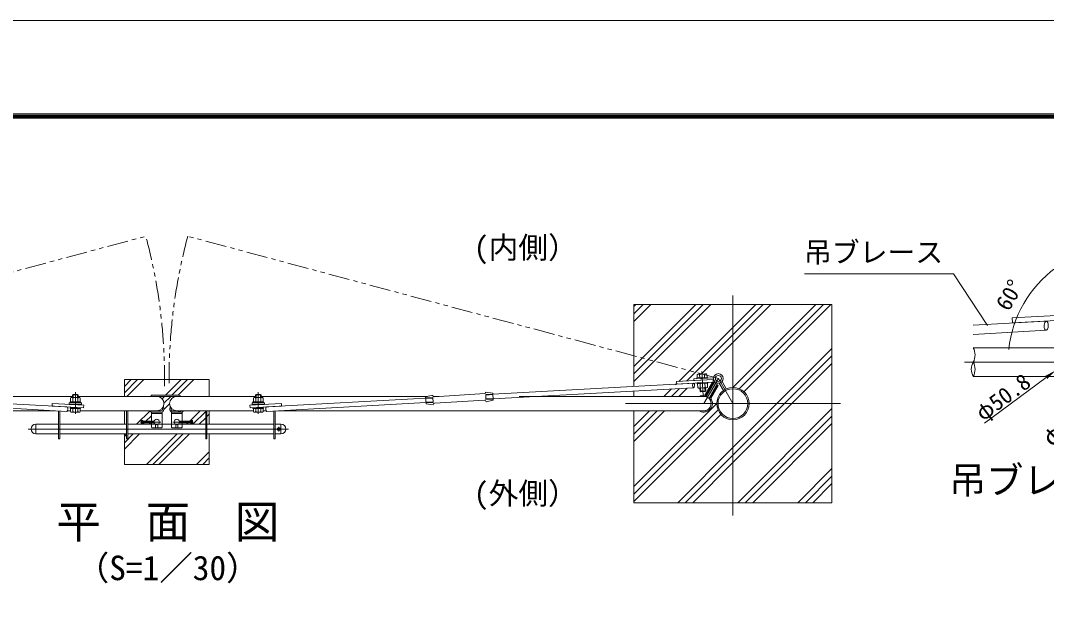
# Model space of a CAD drawing. Units: millimetres, scale not verified. Extents: x -6300 to 6300, y -4455 to 4455.
# Drawn here: x -1838 to 1786, y 2339 to 4455 of the extents above; entities that cross this region are included whole.
import ezdxf
from ezdxf.enums import TextEntityAlignment as Align

# ---------------------------------------------------------------- set-up
doc = ezdxf.new("R2010")
doc.units = ezdxf.units.MM
doc.header["$LTSCALE"] = 30
doc.linetypes.add('USER1', pattern=[50.8, 31.75, -6.35, 6.35, -6.35])
doc.linetypes.add('USER3', pattern=[5, 2.5, -0.5, 0.5, -0.5, 0.5, -0.5])
for name, color, linetype, lineweight in [('0-0_D-DCR-HCH', 7, 'Continuous', 9), ('0-1_D-STR4', 7, 'Continuous', 9), ('0-2_D-STR1', 1, 'Continuous', 18), ('0-3_D-STR3', 3, 'Continuous', 13), ('0-4_D-BMK', 2, 'USER1', 13), ('0-6_D-STR-DIM', 7, 'Continuous', 9), ('0-8_D-STR-TXT', 7, 'Continuous', 9), ('0-9_D-TTL-TXT', 7, 'Continuous', 18), ('0-B_D-TTL', 7, 'Continuous', 9)]:
    doc.layers.add(name, color=color, linetype=linetype, lineweight=lineweight)
doc.styles.add('ＭＳ ゴシック', font='')
doc.styles.get('ＭＳ ゴシック').set_extended_font_data('MS Gothic')

msp = doc.modelspace()

# ---------------------------------------------------------------- linework, layer by layer
at = {"layer": '0-0_D-DCR-HCH'}
for p, q in [((328.62, 3392.11), (388.29, 3451.78)), ((328.62, 3418.63), (361.77, 3451.78)), ((328.62, 3445.14), (335.26, 3451.78)), ((678.79, 3158.91), (971.65, 3451.78)), ((700.8, 3154.41), (998.17, 3451.78)), ((716.87, 3143.96), (1024.69, 3451.78)), ((550.29, 3189.52), (551.61, 3190.83)), ((-1471.38, 3140.26), (-1424.86, 3186.78)), ((-1471.38, 3162.36), (-1446.95, 3186.78)), ((-1462.36, 3127.18), (-1402.76, 3186.78)), ((-1325.48, 3131.48), (-1270.18, 3186.78)), ((-1303.38, 3131.48), (-1248.08, 3186.78)), ((-1281.68, 3131.09), (-1225.98, 3186.78)), ((434.92, 3127.18), (461.35, 3153.61)), ((461.44, 3127.18), (489.43, 3155.17)), ((476.06, 3168.32), (480.08, 3172.34)), ((487.95, 3127.18), (517.51, 3156.73)), ((-1338.11, 3118.85), (-1329.78, 3127.18)), ((-1331.5, 3103.36), (-1307.68, 3127.18)), ((-1331.78, 3080.99), (-1311.28, 3101.49)), ((328.62, 2808.75), (621.49, 3101.61)), ((695.92, 2751.78), (1028.62, 3084.48)), ((-1428.08, 3028.88), (-1380.61, 3076.35)), ((-1395.08, 3039.78), (-1375.78, 3059.08)), ((-1240.4, 3039.78), (-1203.8, 3076.38)), ((-1229.21, 3028.88), (-1183.88, 3074.21)), ((-1207.11, 3028.88), (-1183.88, 3052.11)), ((-1179.38, 3056.61), (-1171.38, 3064.61)), ((328.62, 2782.23), (625.99, 3079.6)), ((328.62, 2967.85), (437.15, 3076.38)), ((328.62, 2994.36), (410.64, 3076.38)), ((328.62, 3020.88), (384.12, 3076.38)), ((328.62, 2755.71), (636.44, 3063.53)), ((722.43, 2751.78), (1028.62, 3057.97)), ((-1405.98, 3028.88), (-1401.08, 3033.78)), ((-1383.89, 3028.88), (-1378.98, 3033.78)), ((-1251.3, 3028.88), (-1246.4, 3033.78)), ((748.95, 2751.78), (1028.62, 3031.45)), ((-1471.38, 2941.39), (-1417.89, 2994.88)), ((-1471.38, 2963.48), (-1439.98, 2994.88)), ((-1471.38, 2985.58), (-1463.38, 2993.58)), ((-1393.4, 2886.78), (-1285.3, 2994.88)), ((-1371.3, 2886.78), (-1263.21, 2994.88)), ((-1349.21, 2886.78), (-1241.11, 2994.88)), ((-1216.62, 2886.78), (-1171.38, 2932.03)), ((-1194.53, 2886.78), (-1171.38, 2909.93)), ((-1172.43, 2886.78), (-1171.38, 2887.83)), ((908.05, 2751.78), (1028.62, 2872.35)), ((934.57, 2751.78), (1028.62, 2845.83)), ((961.08, 2751.78), (1028.62, 2819.32))]:
    msp.add_line(p, q, dxfattribs=at)
for points in [[(328.62, 3179.98), (400.18, 3251.53), (600.42, 3451.78)], [(328.62, 3206.49), (379.26, 3257.14), (573.91, 3451.78)], [(328.62, 3233.01), (358.35, 3262.74), (547.39, 3451.78)], [(488.05, 3180.31), (525.65, 3217.91), (678.62, 3370.88), (759.52, 3451.78)], [(515.96, 3181.7), (546.57, 3212.31), (678.62, 3344.36), (786.04, 3451.78)], [(567.19, 3206.42), (567.48, 3206.7), (678.62, 3317.85), (812.55, 3451.78)], [(483.78, 2751.78), (678.62, 2946.61), (833.78, 3101.78), (1028.62, 3296.61)], [(510.3, 2751.78), (678.62, 2920.1), (860.3, 3101.78), (1028.62, 3270.1)], [(536.82, 2751.78), (678.62, 2893.58), (886.82, 3101.78), (1028.62, 3243.58)]]:
    msp.add_lwpolyline(points, dxfattribs=at)
at = {"layer": '0-1_D-STR4'}
for p, q in [((328.62, 3451.78), (1028.62, 3451.78)), ((328.62, 3162.38), (328.62, 3451.78)), ((328.62, 3127.18), (328.62, 3146.22)), ((-1471.38, 3076.38), (-1471.38, 3028.88)), ((-1171.38, 3028.88), (-1171.38, 3076.38))]:
    msp.add_line(p, q, dxfattribs=at)
for points in [[(1028.62, 3451.78), (1028.62, 2751.78), (328.62, 2751.78), (328.62, 3076.38)], [(-1171.38, 3127.18), (-1171.38, 3186.78), (-1471.38, 3186.78), (-1471.38, 3127.18)], [(-1471.38, 2994.88), (-1471.38, 2886.78), (-1171.38, 2886.78), (-1171.38, 2994.88)]]:
    msp.add_lwpolyline(points, dxfattribs=at)
at = {"layer": '0-2_D-STR1'}
for p, q in [((1527.43, 3299.3), (1858.78, 3299.3)), ((1527.43, 3197.7), (1858.78, 3197.7)), ((-1654.38, 3127.18), (-2242.33, 3127.18)), ((-1356.78, 3127.18), (-1634.38, 3127.18)), ((-1285.98, 3127.18), (-1008.38, 3127.18)), ((-988.38, 3127.18), (-406.89, 3127.18)), ((-988.38, 3127.18), (-400.43, 3127.18)), ((-379.91, 3127.18), (-359.84, 3127.18)), ((-76.1, 3127.18), (576.22, 3127.18)), ((-1716.98, 3076.38), (-3218.98, 3076.38)), ((-1661.68, 3076.38), (-1672.26, 3076.38)), ((-1356.78, 3076.38), (-1627.08, 3076.38)), ((-1285.98, 3076.38), (-1015.68, 3076.38)), ((-981.08, 3076.38), (-970.5, 3076.38)), ((-981.08, 3076.38), (-970.5, 3076.38)), ((-925.78, 3076.38), (576.22, 3076.38))]:
    msp.add_line(p, q, dxfattribs=at)
for radius in [57.15, 52.65]:
    msp.add_circle((678.62, 3101.78), radius, dxfattribs=at)
for centre, radius, start, end in [((1481.54, 3273.9), 52.45, 331.03399, 28.96601), ((1573.32, 3223.1), 52.45, 151.03399, 208.96601), ((1481.54, 3223.1), 52.45, 331.03399, 28.96601), ((-1356.78, 3101.78), 25.4, 270, 90), ((-1285.98, 3101.78), 25.4, 90, 270), ((576.22, 3101.78), 25.4, 270, 90)]:
    msp.add_arc(centre, radius, start, end, dxfattribs=at)
at = {"layer": '0-3_D-STR3', "color": 4}
for p, q in [((1665.71, 3404.73), (1923.68, 3418.25)), ((1784.56, 3393.16), (1527.43, 3378.83)), ((1666.66, 3386.69), (1665.71, 3404.73)), ((1666.66, 3386.69), (1924.62, 3400.42)), ((1785.85, 3360.88), (1527.43, 3346.49)), ((539.11, 3174.11), (-169.87, 3134.6)), ((539.75, 3157.97), (-168.89, 3118.52)), ((479.68, 3179.89), (608.67, 3186.65)), ((480.16, 3170.87), (479.68, 3179.89)), ((480.16, 3170.87), (609.14, 3177.74)), ((609.14, 3177.74), (608.67, 3186.65)), ((-2235.99, 3121.4), (-1674.28, 3090.1)), ((-406.77, 3121.4), (-968.48, 3090.1)), ((-407.02, 3125.6), (-382.34, 3131.51)), ((-405.52, 3100.75), (-407.02, 3125.6)), ((-406.82, 3122.16), (-381.86, 3123.67)), ((-406.69, 3119.99), (-381.73, 3121.5)), ((-380.78, 3105.7), (-381.86, 3123.67)), ((-377, 3126.14), (-197.57, 3137.04)), ((-170.13, 3139.02), (-195.35, 3141.91)), ((-169.93, 3135.57), (-194.88, 3134.06)), ((-193.79, 3116.1), (-194.88, 3134.06)), ((-169.79, 3133.41), (-194.75, 3131.9)), ((-168.97, 3119.77), (-193.93, 3118.26)), ((-168.84, 3117.61), (-193.79, 3116.1)), ((-168.63, 3114.16), (-170.13, 3139.02)), ((-2236.96, 3105.33), (-1675.05, 3074.05)), ((-1726.8, 3092.94), (-1726.32, 3101.92)), ((-1726.8, 3092.94), (-1615.55, 3086.89)), ((-915.96, 3092.94), (-1027.21, 3086.89)), ((-405.8, 3105.33), (-967.71, 3074.05)), ((-915.96, 3092.94), (-916.44, 3101.92)), ((-405.86, 3106.36), (-380.91, 3107.87)), ((-405.73, 3104.19), (-380.78, 3105.7)), ((-405.52, 3100.75), (-380.3, 3097.86)), ((-375.65, 3103.88), (-199.38, 3114.55)), ((-168.63, 3114.16), (-193.32, 3108.25))]:
    msp.add_line(p, q, dxfattribs=at)
at = {"layer": '0-3_D-STR3'}
for p, q in [((540.26, 3188.92), (610.16, 3192.74)), ((588.47, 3194.51), (551.52, 3192.6)), ((551.67, 3189.6), (551.52, 3192.6)), ((588.62, 3191.52), (551.67, 3189.6)), ((552.15, 3203.11), (552.72, 3192.61)), ((587.29, 3194.45), (552.7, 3192.66)), ((552.72, 3192.61), (587.27, 3194.49)), ((556.32, 3205.83), (582.26, 3207.24)), ((560.75, 3203.58), (561.32, 3193.08)), ((578.09, 3204.52), (578.66, 3194.02)), ((586.7, 3204.99), (587.27, 3194.49)), ((588.62, 3191.52), (588.47, 3194.51)), ((540.26, 3188.92), (540.59, 3182.93)), ((540.59, 3182.93), (610.48, 3186.75)), ((589.46, 3176.66), (552.51, 3174.75)), ((552.66, 3171.75), (552.51, 3174.75)), ((589.61, 3173.67), (552.66, 3171.75)), ((588.28, 3176.6), (553.69, 3174.81)), ((553.89, 3171.77), (588.43, 3173.65)), ((554.62, 3158.28), (553.89, 3171.77)), ((559.06, 3156.03), (585, 3157.44)), ((562.03, 3156.19), (562.62, 3145.27)), ((563.23, 3158.75), (562.49, 3172.24)), ((564.19, 3156.31), (564.9, 3143.23)), ((580.56, 3159.69), (579.83, 3173.18)), ((579.83, 3157.16), (580.55, 3144.08)), ((580.7, 3132.67), (606.35, 3177.31)), ((582, 3157.28), (582.59, 3146.36)), ((583.73, 3126.9), (614.17, 3179.87)), ((584.6, 3130.42), (610.25, 3175.07)), ((589.17, 3160.16), (588.43, 3173.65)), ((589.61, 3173.67), (589.46, 3176.66)), ((596.74, 3123.45), (622.39, 3168.09)), ((600.64, 3121.21), (626.29, 3165.85)), ((606.35, 3177.31), (610.25, 3175.07)), ((622.39, 3168.09), (626.29, 3165.85)), ((630.05, 3173.9), (644.85, 3148.27)), ((640.44, 3179.9), (655.24, 3154.27)), ((-1661.68, 3121.29), (-1661.68, 3107.78)), ((-1631.39, 3123.78), (-1657.37, 3123.78)), ((-1654.38, 3132.28), (-1652.22, 3134.44)), ((-1654.38, 3123.78), (-1654.38, 3132.28)), ((-1634.38, 3132.28), (-1654.38, 3132.28)), ((-1653.06, 3121.29), (-1653.06, 3107.78)), ((-1636.55, 3134.44), (-1652.22, 3134.44)), ((-1652.22, 3123.78), (-1652.22, 3134.44)), ((-1636.55, 3123.78), (-1636.55, 3134.44)), ((-1634.38, 3132.28), (-1636.55, 3134.44)), ((-1635.7, 3121.29), (-1635.7, 3107.78)), ((-1634.38, 3123.78), (-1634.38, 3132.28)), ((-1627.08, 3121.29), (-1627.08, 3107.78)), ((-1285.98, 3131.48), (-1376.28, 3131.48)), ((-1376.28, 3131.48), (-1376.28, 3127.18)), ((-1285.98, 3127.18), (-1376.28, 3127.18)), ((-1015.68, 3121.29), (-1015.68, 3107.78)), ((-1011.37, 3123.78), (-985.39, 3123.78)), ((-1008.38, 3132.28), (-1006.22, 3134.44)), ((-1008.38, 3123.78), (-1008.38, 3132.28)), ((-1008.38, 3132.28), (-988.38, 3132.28)), ((-1007.06, 3121.29), (-1007.06, 3107.78)), ((-1006.22, 3134.44), (-990.55, 3134.44)), ((-1006.22, 3123.78), (-1006.22, 3134.44)), ((-990.55, 3123.78), (-990.55, 3134.44)), ((-988.38, 3132.28), (-990.55, 3134.44)), ((-989.7, 3121.29), (-989.7, 3107.78)), ((-988.38, 3123.78), (-988.38, 3132.28)), ((-981.08, 3121.29), (-981.08, 3107.78)), ((562.62, 3145.23), (582.59, 3146.32)), ((562.62, 3145.23), (564.9, 3143.19)), ((564.9, 3143.19), (580.55, 3144.04)), ((582.59, 3146.32), (580.55, 3144.04)), ((-1622.38, 3098.78), (-1666.38, 3098.78)), ((-1622.38, 3098.78), (-1666.38, 3098.78)), ((-1662.88, 3107.77), (-1625.88, 3107.79)), ((-1662.88, 3104.77), (-1662.88, 3107.77)), ((-1662.88, 3104.77), (-1625.88, 3104.79)), ((-1662.88, 3087.43), (-1625.88, 3087.45)), ((-1662.88, 3084.43), (-1662.88, 3087.43)), ((-1662.88, 3084.43), (-1625.88, 3084.45)), ((-1661.68, 3073.94), (-1661.68, 3084.45)), ((-1653.06, 3073.94), (-1653.06, 3084.45)), ((-1635.7, 3073.94), (-1635.7, 3084.45)), ((-1627.08, 3073.94), (-1627.08, 3084.45)), ((-1625.88, 3104.79), (-1625.88, 3107.79)), ((-1625.88, 3084.45), (-1625.88, 3087.45)), ((-1622.38, 3104.78), (-1622.38, 3098.78)), ((-1622.38, 3104.78), (-1622.38, 3098.78)), ((-1336.28, 3080.78), (-1336.28, 3086.78)), ((-1331.78, 3086.78), (-1336.28, 3086.78)), ((-1331.78, 3080.78), (-1331.78, 3086.78)), ((-1310.98, 3080.78), (-1310.98, 3086.78)), ((-1310.98, 3086.78), (-1306.48, 3086.78)), ((-1306.48, 3080.78), (-1306.48, 3086.78)), ((-1020.38, 3104.78), (-1020.38, 3098.78)), ((-1020.38, 3104.78), (-1020.38, 3098.78)), ((-1020.38, 3098.78), (-976.38, 3098.78)), ((-1020.38, 3098.78), (-976.38, 3098.78)), ((-1016.88, 3104.79), (-1016.88, 3107.79)), ((-979.88, 3107.77), (-1016.88, 3107.79)), ((-979.88, 3104.77), (-1016.88, 3104.79)), ((-1016.88, 3084.45), (-1016.88, 3087.45)), ((-979.88, 3087.43), (-1016.88, 3087.45)), ((-979.88, 3084.43), (-1016.88, 3084.45)), ((-1015.68, 3073.94), (-1015.68, 3084.45)), ((-1007.06, 3073.94), (-1007.06, 3084.45)), ((-989.7, 3073.94), (-989.7, 3084.45)), ((-981.08, 3073.94), (-981.08, 3084.45)), ((-979.88, 3104.77), (-979.88, 3107.77)), ((-979.88, 3084.43), (-979.88, 3087.43)), ((-1703.88, 2976.88), (-1703.88, 3075.65)), ((-1699.38, 2976.88), (-1699.38, 3075.4)), ((-1631.39, 3071.45), (-1657.37, 3071.45)), ((-1463.38, 2976.88), (-1463.38, 3076.38)), ((-1458.88, 2976.88), (-1458.88, 3076.38)), ((-1375.78, 3018.78), (-1375.78, 3071.78)), ((-1375.78, 3071.78), (-1337.78, 3071.78)), ((-1375.78, 3067.28), (-1337.78, 3067.28)), ((-1340.78, 3076.28), (-1372.78, 3076.28)), ((-1340.78, 3071.78), (-1372.78, 3071.78)), ((-1364.29, 3067.28), (-1349.27, 3067.28)), ((-1337.78, 3018.78), (-1337.78, 3071.78)), ((-1305.78, 3076.38), (-1305.78, 3072.08)), ((-1305.78, 3076.38), (-1285.98, 3076.38)), ((-1305.78, 3072.08), (-1285.98, 3072.08)), ((-1304.98, 3018.78), (-1304.98, 3071.78)), ((-1266.98, 3071.78), (-1304.98, 3071.78)), ((-1266.98, 3067.28), (-1304.98, 3067.28)), ((-1301.98, 3071.78), (-1269.98, 3071.78)), ((-1270.75, 3076.28), (-1269.98, 3076.28)), ((-1266.98, 3018.78), (-1266.98, 3071.78)), ((-1183.88, 2976.88), (-1183.88, 3076.38)), ((-1179.38, 2976.88), (-1179.38, 3076.38)), ((-1011.37, 3071.45), (-985.39, 3071.45)), ((-943.38, 2976.88), (-943.38, 3075.4)), ((-938.88, 2976.88), (-938.88, 3075.65)), ((562.15, 3075.28), (562.78, 3076.38)), ((-1784.13, 3028.88), (-1784.13, 2994.88)), ((-1784.13, 3028.88), (-1784.13, 2994.88)), ((-1703.88, 3028.88), (-1784.13, 3028.88)), ((-1463.38, 3028.88), (-1699.38, 3028.88)), ((-1183.88, 3028.88), (-1458.88, 3028.88)), ((-1412.28, 3031.78), (-1412.28, 3041.78)), ((-1412.28, 3041.78), (-1406.28, 3041.78)), ((-1412.28, 3039.78), (-1365.79, 3039.78)), ((-1412.28, 3033.78), (-1365.79, 3033.78)), ((-1412.28, 3031.78), (-1406.28, 3031.78)), ((-1406.28, 3031.78), (-1406.28, 3041.78)), ((-1373.78, 3016.78), (-1375.78, 3018.78)), ((-1373.78, 3016.78), (-1339.78, 3016.78)), ((-1360.78, 3028.17), (-1360.78, 3016.78)), ((-1352.78, 3028.17), (-1352.78, 3016.78)), ((-1339.78, 3016.78), (-1337.78, 3018.78)), ((-1302.98, 3016.78), (-1304.98, 3018.78)), ((-1268.98, 3016.78), (-1302.98, 3016.78)), ((-1289.98, 3028.17), (-1289.98, 3016.78)), ((-1281.98, 3028.17), (-1281.98, 3016.78)), ((-1230.48, 3039.78), (-1276.97, 3039.78)), ((-1230.48, 3033.78), (-1276.97, 3033.78)), ((-1268.98, 3016.78), (-1266.98, 3018.78)), ((-1236.48, 3031.78), (-1236.48, 3041.78)), ((-1230.48, 3041.78), (-1236.48, 3041.78)), ((-1230.48, 3031.78), (-1236.48, 3031.78)), ((-1230.48, 3031.78), (-1230.48, 3041.78)), ((-943.38, 3028.88), (-1179.38, 3028.88)), ((-918.13, 3028.88), (-938.88, 3028.88)), ((-918.13, 3028.88), (-918.13, 2994.88)), ((-1703.88, 2994.88), (-1784.13, 2994.88)), ((-1699.38, 2976.88), (-1703.88, 2976.88)), ((-1463.38, 2994.88), (-1699.38, 2994.88)), ((-1463.38, 2976.88), (-1458.88, 2976.88)), ((-1183.88, 2994.88), (-1458.88, 2994.88)), ((-1179.38, 2976.88), (-1183.88, 2976.88)), ((-943.38, 2994.88), (-1179.38, 2994.88)), ((-943.38, 2976.88), (-938.88, 2976.88)), ((-918.13, 2994.88), (-938.88, 2994.88))]:
    msp.add_line(p, q, dxfattribs=at)
for points in [[(583.73, 3126.9), (594.14, 3120.92), (624.57, 3173.9)], [(-1622.38, 3104.78), (-1666.38, 3104.78), (-1666.38, 3098.78)], [(-1622.38, 3104.78), (-1666.38, 3104.78), (-1666.38, 3098.78)], [(-1020.38, 3104.78), (-976.38, 3104.78), (-976.38, 3098.78)], [(-1020.38, 3104.78), (-976.38, 3104.78), (-976.38, 3098.78)]]:
    msp.add_lwpolyline(points, dxfattribs=at)
at = {"layer": '0-3_D-STR3', "color": 4}
for points in [[(-1615.55, 3086.89), (-1615.07, 3095.88), (-1726.32, 3101.92)], [(-1027.21, 3086.89), (-1027.69, 3095.88), (-916.44, 3101.92)]]:
    msp.add_lwpolyline(points, dxfattribs=at)
at = {"layer": '0-3_D-STR3'}
for centre, radius in [((627.29, 3190.68), 17), ((627.29, 3190.68), 10.6), ((-1356.78, 3036.78), 9.5), ((-1285.98, 3036.78), 9.5), ((-926.13, 3011.88), 5)]:
    msp.add_circle(centre, radius, dxfattribs=at)
for centre, radius, start, end in [((556.59, 3200.86), 4.98, 33.11156, 153.11156), ((570.18, 3190.17), 16.39, 61.12438, 125.09874), ((582.53, 3202.27), 4.98, 33.11156, 153.11156), ((558.79, 3161), 4.98, 213.11156, 333.11156), ((571.14, 3173.1), 16.39, 241.12438, 305.09874), ((584.73, 3162.41), 4.98, 213.11156, 333.11156), ((-1657.37, 3118.8), 4.98, 30, 150), ((-1644.38, 3107.39), 16.39, 58.01282, 121.98718), ((-1631.39, 3118.8), 4.98, 30, 150), ((-1285.98, 3101.78), 29.7, 58.78392, 90), ((-1011.37, 3118.8), 4.98, 30, 150), ((-998.38, 3107.39), 16.39, 58.01282, 121.98718), ((-985.39, 3118.8), 4.98, 30, 150), ((576.22, 3101.78), 30, 85.07401, 122.14905), ((576.22, 3101.78), 30, 242.03121, 35.16797), ((576.22, 3101.78), 25.5, 85.07401, 95.07586), ((578.97, 3133.66), 6.5, 265.07401, 330.12099), ((578.97, 3133.66), 2, 265.07401, 330.12099), ((602.38, 3120.21), 6.5, 150.12099, 215.16797), ((602.38, 3120.21), 2, 150.12099, 215.16797), ((576.22, 3101.78), 25.5, 264.92414, 35.16797), ((-1657.37, 3076.43), 4.98, 210, 330), ((-1644.38, 3087.84), 16.39, 238.01282, 301.98718), ((-1631.39, 3076.43), 4.98, 210, 330), ((-1372.78, 3080.78), 9, 209.28948, 270), ((-1372.78, 3080.78), 4.5, 258.0821, 270), ((-1340.78, 3080.78), 9, 270, 0), ((-1340.78, 3080.78), 4.5, 270, 0), ((-1301.98, 3080.78), 9, 180, 245.02503), ((-1301.98, 3080.78), 4.5, 180, 258.0821), ((-1301.98, 3080.78), 9, 255.23967, 270), ((-1285.98, 3101.78), 29.7, 270, 301.21608), ((-1269.98, 3080.78), 9, 270, 330.71052), ((-1269.98, 3080.78), 4.5, 270, 281.9179), ((-1011.37, 3076.43), 4.98, 210, 330), ((-998.38, 3087.84), 16.39, 238.01282, 301.98718), ((-985.39, 3076.43), 4.98, 210, 330), ((-1784.13, 3011.88), 17, 90, 270), ((-918.13, 3011.88), 17, 270, 90)]:
    msp.add_arc(centre, radius, start, end, dxfattribs=at)
at = {"layer": '0-3_D-STR3', "color": 4}
for centre, radius, start, end in [((-376.64, 3131.85), 5.71, 183.45762, 273.45762), ((-201.05, 3141.56), 5.71, 307.60542, 3.45762), ((-374.6, 3098.2), 5.71, 93.45762, 183.45762), ((-200.97, 3106.96), 7.75, 9.59668, 78.21059)]:
    msp.add_arc(centre, radius, start, end, dxfattribs=at)
for centre, major_axis in [((1785.4, 3376.91), (1.05, 16.04)), ((539.53, 3165.98), (0.52, 8.02))]:
    msp.add_ellipse(centre, major_axis=major_axis, ratio=0.462058, dxfattribs=at)
for centre, major_axis, start_param, end_param in [((-1674.67, 3082.07), (-0.38, -8.03), 6.2831853, 9.424778), ((-968.1, 3082.07), (0.38, -8.03), 3.1415927, 6.2831853)]:
    msp.add_ellipse(centre, major_axis=major_axis, ratio=0.462058, start_param=start_param, end_param=end_param, dxfattribs=at)
at = {"layer": '0-4_D-BMK', "linetype": 'USER3'}
for p, q in [((-3270.06, 3190.68), (-1395.47, 3692.97)), ((627.29, 3190.68), (-1247.29, 3692.97))]:
    msp.add_line(p, q, dxfattribs=at)
at = {"layer": '0-4_D-BMK'}
for p, q in [((678.62, 2706.61), (678.62, 3484.06)), ((2201.53, 3248.5), (1496.33, 3248.5)), ((568.87, 3215.47), (573.56, 3128.25)), ((627.29, 3190.68), (576.22, 3101.78)), ((627.29, 3190.68), (678.62, 3101.78)), ((-1644.38, 3065.66), (-1644.38, 3142.53)), ((-998.38, 3065.66), (-998.38, 3142.53)), ((1059.24, 3101.78), (299.21, 3101.78)), ((-891.13, 3011.88), (-1811.13, 3011.88)), ((-1414.2, 3036.78), (-1342.72, 3036.78)), ((-1228.56, 3036.78), (-1300.05, 3036.78)), ((-926.13, 3003.73), (-926.13, 3019.95))]:
    msp.add_line(p, q, dxfattribs=at)
at = {"layer": '0-4_D-BMK', "linetype": 'USER3'}
for centre, start, end in [((-3270.06, 3190.68), 359.17812, 15), ((627.29, 3190.68), 165, 180.82188)]:
    msp.add_arc(centre, 1940.71, start, end, dxfattribs=at)
at = {"layer": '0-6_D-STR-DIM'}
msp.add_line((1785.83, 3194.44), (1567.16, 3032.37), dxfattribs=at)
msp.add_arc((2063.58, 3248.5), 413.09, 126.24466, 173.75534, dxfattribs=at)
msp.add_solid([(1789.8, 3189.08), (1817.97, 3218.25), (1781.86, 3199.79)], dxfattribs=at)
at = {"layer": '0-8_D-STR-TXT'}
msp.add_lwpolyline([(930.99, 3560.32), (1457.4, 3560.32), (1578.2, 3377.18)], dxfattribs=at)
at = {"layer": '0-B_D-TTL', "color": 2, "lineweight": 18}
msp.add_lwpolyline([(-6300, 4455), (6300, 4455), (6300, -4455), (-6300, -4455)], close=True, dxfattribs=at)
at = {"layer": '0-B_D-TTL'}
for points in [[(-5895, 4125), (5895, 4125), (5895, -4125), (-5895, -4125)], [(-5891.25, 4121.25), (5891.25, 4121.25), (5891.25, -4121.25), (-5891.25, -4121.25)], [(-5887.5, 4117.5), (5887.5, 4117.5), (5887.5, -4117.5), (-5887.5, -4117.5)], [(-5883.75, 4113.75), (5883.75, 4113.75), (5883.75, -4113.75), (-5883.75, -4113.75)], [(-5880, 4110), (5880, 4110), (5880, -4110), (-5880, -4110)]]:
    msp.add_lwpolyline(points, close=True, dxfattribs=at)

# ---------------------------------------------------------------- texts
at = {"layer": '0-6_D-STR-DIM', "style": 'ＭＳ ゴシック'}
for s, height, rotation, p in [('60°', 57.62, 60, (1668.24, 3415.71)), ('φ50.8', 57.62, 36.543, (1572.66, 3023.4)), ('φ114.3', 63.56, 46.308, (1823.04, 2931.27))]:
    msp.add_text(s, height=height, rotation=rotation, dxfattribs=at).set_placement(p, align=Align.BOTTOM_LEFT)
at = {"layer": '0-8_D-STR-TXT', "style": 'ＭＳ ゴシック'}
msp.add_text('吊ブレース', height=72.14, dxfattribs=at).set_placement((929.29, 3578.77), align=Align.BOTTOM_LEFT)
at = {"layer": '0-9_D-TTL-TXT', "style": 'ＭＳ ゴシック'}
for s, height, p in [('(内側）', 76.98, (-236.78, 3591.47)), ('吊ブレース丁番詳細', 96.11, (1442.47, 2754.31)), ('(外側）', 76.98, (-236.78, 2723.19)), ('平\u3000面\u3000図', 115.5, (-1711.23, 2591.93)), ('（S=1／30）', 86.66, (-1643, 2452.13))]:
    msp.add_text(s, height=height, dxfattribs=at).set_placement(p, align=Align.BOTTOM_LEFT)

doc.saveas('drawing.dxf')
